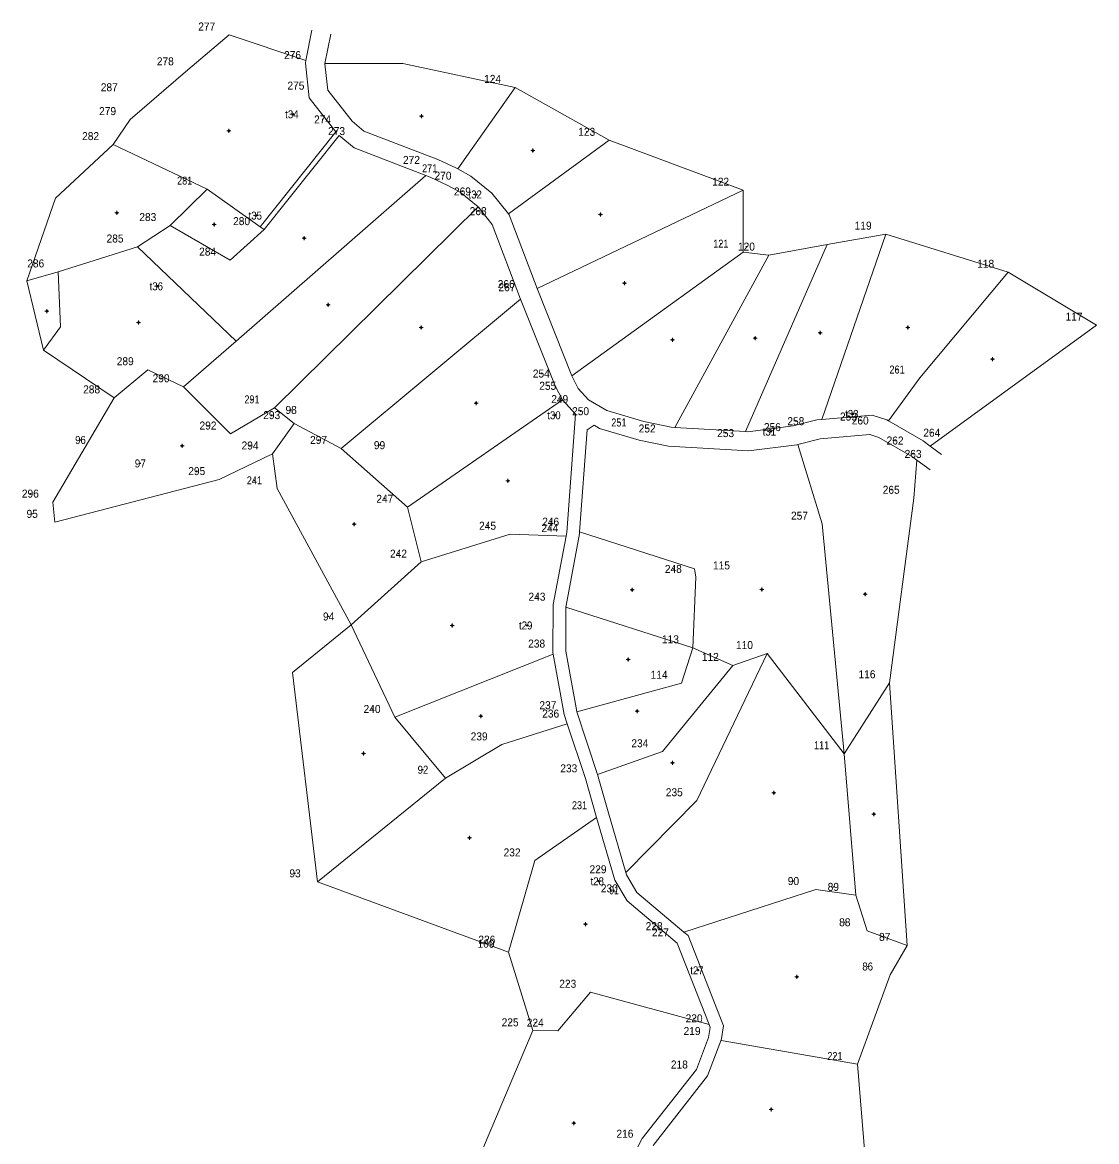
# Model space of a CAD drawing. Header units: metres. Extents: x 547711 to 551864, y 1821204 to 1823097.
# Drawn here: x 548265 to 548937, y 1822398 to 1823097 of the extents above; entities that cross this region are included whole.
import ezdxf
from ezdxf.enums import TextEntityAlignment as Align

# ---------------------------------------------------------------- set-up
doc = ezdxf.new("R2010")
doc.units = ezdxf.units.M
doc.header["$LTSCALE"] = 2
for name, color, linetype, lineweight in [('10', 7, 'Continuous', 13), ('11', 7, 'Continuous', 13), ('22', 7, 'Continuous', 13), ('51', 7, 'Continuous', 13)]:
    doc.layers.add(name, color=color, linetype=linetype, lineweight=lineweight)
doc.layers.add('12', color=7, linetype='Continuous')

msp = doc.modelspace()

# ---------------------------------------------------------------- hatches: boundary and pattern name
at = {"layer": '10'}
for points in [[(548434.517, 1823039.735, 1), (548434.517, 1823039.885, 1)], [(548549.046, 1822989.655, 1), (548549.046, 1822989.805, 1)], [(548411.644, 1822976.441, 1), (548411.644, 1822976.591, 1)], [(548349.808, 1822932.256, 1), (548349.808, 1822932.406, 1)], [(548598.266, 1822851.671, 1), (548598.266, 1822851.821, 1)], [(548784.409, 1822852.513, 1), (548784.409, 1822852.663, 1)], [(548732.88, 1822841.467, 1), (548732.88, 1822841.617, 1)], [(548580.624, 1822720.351, 1), (548580.624, 1822720.501, 1)], [(548625.353, 1822560.491, 1), (548625.353, 1822560.641, 1)], [(548687.631, 1822504.87, 1), (548687.631, 1822505.02, 1)]]:
    msp.add_hatch(color=256, dxfattribs=at).paths.add_polyline_path(points)
at = {"layer": '51'}
for points in [[(548514.791, 1823038.666, 1), (548514.491, 1823038.666, 1)], [(548394.421, 1823029.446, 1), (548394.121, 1823029.446, 1)], [(548584.371, 1823017.086, 1), (548584.071, 1823017.086, 1)], [(548324.491, 1822978.326, 1), (548324.191, 1822978.326, 1)], [(548385.271, 1822970.896, 1), (548384.971, 1822970.896, 1)], [(548626.711, 1822977.246, 1), (548626.411, 1822977.246, 1)], [(548441.531, 1822962.376, 1), (548441.231, 1822962.376, 1)], [(548641.701, 1822934.356, 1), (548641.401, 1822934.356, 1)], [(548280.761, 1822916.856, 1), (548280.461, 1822916.856, 1)], [(548456.531, 1822920.796, 1), (548456.231, 1822920.796, 1)], [(548337.921, 1822909.766, 1), (548337.621, 1822909.766, 1)], [(548514.631, 1822906.576, 1), (548514.331, 1822906.576, 1)], [(548763.961, 1822903.216, 1), (548763.661, 1822903.216, 1)], [(548818.621, 1822906.586, 1), (548818.321, 1822906.586, 1)], [(548671.591, 1822898.916, 1), (548671.291, 1822898.916, 1)], [(548723.251, 1822899.986, 1), (548722.951, 1822899.986, 1)], [(548871.661, 1822886.816, 1), (548871.361, 1822886.816, 1)], [(548549.081, 1822859.246, 1), (548548.781, 1822859.246, 1)], [(548365.211, 1822832.566, 1), (548364.911, 1822832.566, 1)], [(548568.871, 1822810.796, 1), (548568.571, 1822810.796, 1)], [(548472.651, 1822783.666, 1), (548472.351, 1822783.666, 1)], [(548646.481, 1822742.656, 1), (548646.181, 1822742.656, 1)], [(548727.551, 1822742.886, 1), (548727.251, 1822742.886, 1)], [(548791.951, 1822740.006, 1), (548791.651, 1822740.006, 1)], [(548534.051, 1822720.316, 1), (548533.751, 1822720.316, 1)], [(548643.981, 1822699.216, 1), (548643.681, 1822699.216, 1)], [(548551.991, 1822663.706, 1), (548551.691, 1822663.706, 1)], [(548649.681, 1822666.896, 1), (548649.381, 1822666.896, 1)], [(548478.591, 1822640.506, 1), (548478.291, 1822640.506, 1)], [(548671.671, 1822634.526, 1), (548671.371, 1822634.526, 1)], [(548735.071, 1822615.846, 1), (548734.771, 1822615.846, 1)], [(548797.411, 1822602.576, 1), (548797.111, 1822602.576, 1)], [(548544.761, 1822587.626, 1), (548544.461, 1822587.626, 1)], [(548617.371, 1822533.786, 1), (548617.071, 1822533.786, 1)], [(548749.351, 1822500.816, 1), (548749.051, 1822500.816, 1)], [(548733.411, 1822418.076, 1), (548733.111, 1822418.076, 1)], [(548610.051, 1822409.456, 1), (548609.751, 1822409.456, 1)]]:
    msp.add_hatch(color=256, dxfattribs=at).paths.add_polyline_path(points)

# ---------------------------------------------------------------- linework, layer by layer
at = {"layer": '10'}
for p, q in [((548434.2, 1823039.81), (548433.89, 1823039.81)), ((548434.52, 1823040.12), (548434.52, 1823040.43)), ((548434.52, 1823039.18), (548434.52, 1823039.5)), ((548435.14, 1823039.81), (548434.83, 1823039.81)), ((548548.73, 1822989.73), (548548.42, 1822989.73)), ((548549.05, 1822990.04), (548549.05, 1822990.35)), ((548549.05, 1822989.1), (548549.05, 1822989.42)), ((548549.67, 1822989.73), (548549.36, 1822989.73)), ((548411.33, 1822976.52), (548411.02, 1822976.52)), ((548411.64, 1822976.83), (548411.64, 1822977.14)), ((548411.64, 1822975.89), (548411.64, 1822976.2)), ((548412.27, 1822976.52), (548411.96, 1822976.52)), ((548349.5, 1822932.33), (548349.18, 1822932.33)), ((548349.81, 1822932.64), (548349.81, 1822932.96)), ((548349.81, 1822931.71), (548349.81, 1822932.02)), ((548350.43, 1822932.33), (548350.12, 1822932.33)), ((548597.95, 1822851.75), (548597.64, 1822851.75)), ((548598.27, 1822852.06), (548598.27, 1822852.37)), ((548598.89, 1822851.75), (548598.58, 1822851.75)), ((548784.1, 1822852.59), (548783.78, 1822852.59)), ((548784.41, 1822852.9), (548784.41, 1822853.21)), ((548784.41, 1822851.96), (548784.41, 1822852.28)), ((548785.03, 1822852.59), (548784.72, 1822852.59)), ((548598.27, 1822851.12), (548598.27, 1822851.43)), ((548732.57, 1822841.54), (548732.26, 1822841.54)), ((548732.88, 1822841.85), (548732.88, 1822842.17)), ((548732.88, 1822840.92), (548732.88, 1822841.23)), ((548733.5, 1822841.54), (548733.19, 1822841.54)), ((548580.31, 1822720.43), (548580, 1822720.43)), ((548580.62, 1822720.74), (548580.62, 1822721.05)), ((548580.62, 1822719.8), (548580.62, 1822720.11)), ((548581.25, 1822720.43), (548580.94, 1822720.43)), ((548625.04, 1822560.57), (548624.73, 1822560.57)), ((548625.35, 1822560.88), (548625.35, 1822561.19)), ((548625.35, 1822559.94), (548625.35, 1822560.25)), ((548625.98, 1822560.57), (548625.67, 1822560.57)), ((548687.32, 1822504.94), (548687.01, 1822504.94)), ((548687.63, 1822505.26), (548687.63, 1822505.57)), ((548687.63, 1822504.32), (548687.63, 1822504.63)), ((548688.26, 1822504.94), (548687.94, 1822504.94))]:
    msp.add_line(p, q, dxfattribs=at)
for centre, radius in [((548434.517, 1823039.81), 0.312), ((548434.517, 1823039.81), 0.075), ((548549.046, 1822989.73), 0.312), ((548549.046, 1822989.73), 0.075), ((548411.644, 1822976.516), 0.312), ((548411.644, 1822976.516), 0.075), ((548349.808, 1822932.331), 0.312), ((548349.808, 1822932.331), 0.075), ((548598.266, 1822851.746), 0.312), ((548598.266, 1822851.746), 0.075), ((548784.409, 1822852.588), 0.312), ((548784.409, 1822852.588), 0.075), ((548732.88, 1822841.542), 0.312), ((548732.88, 1822841.542), 0.075), ((548580.624, 1822720.426), 0.312), ((548580.624, 1822720.426), 0.075), ((548625.353, 1822560.566), 0.312), ((548625.353, 1822560.566), 0.075), ((548687.631, 1822504.945), 0.312), ((548687.631, 1822504.945), 0.075)]:
    msp.add_circle(centre, radius, dxfattribs=at)
at = {"layer": '11'}
for p, q in [((548380.8, 1823094.67), (548380.17, 1823094.67)), ((548380.48, 1823094.36), (548380.48, 1823094.98)), ((548434.41, 1823076.81), (548433.79, 1823076.81)), ((548434.1, 1823076.5), (548434.1, 1823077.12)), ((548354.91, 1823072.91), (548354.29, 1823072.91)), ((548354.6, 1823072.6), (548354.6, 1823073.23)), ((548559.41, 1823061.93), (548558.79, 1823061.93)), ((548559.41, 1823061.93), (548558.79, 1823061.93)), ((548559.41, 1823061.93), (548558.79, 1823061.93)), ((548559.1, 1823061.61), (548559.1, 1823062.24)), ((548559.1, 1823061.61), (548559.1, 1823062.24)), ((548559.1, 1823061.61), (548559.1, 1823062.24)), ((548319.88, 1823056.71), (548319.26, 1823056.71)), ((548319.57, 1823056.4), (548319.57, 1823057.02)), ((548436.51, 1823057.73), (548435.88, 1823057.73)), ((548436.2, 1823057.42), (548436.2, 1823058.04)), ((548318.85, 1823041.8), (548318.22, 1823041.8)), ((548318.53, 1823041.49), (548318.53, 1823042.12)), ((548453.16, 1823036.58), (548452.54, 1823036.58)), ((548452.85, 1823036.27), (548452.85, 1823036.89)), ((548461.91, 1823029.34), (548461.29, 1823029.34)), ((548461.6, 1823029.03), (548461.6, 1823029.65)), ((548618.21, 1823028.86), (548617.58, 1823028.86)), ((548618.21, 1823028.86), (548617.58, 1823028.86)), ((548618.21, 1823028.86), (548617.58, 1823028.86)), ((548617.9, 1823028.55), (548617.9, 1823029.17)), ((548617.9, 1823028.55), (548617.9, 1823029.17)), ((548617.9, 1823028.55), (548617.9, 1823029.17)), ((548308.23, 1823026.18), (548307.61, 1823026.18)), ((548307.92, 1823025.87), (548307.92, 1823026.49)), ((548508.72, 1823011.29), (548508.1, 1823011.29)), ((548508.41, 1823010.98), (548508.41, 1823011.6)), ((548520.1, 1823006.05), (548519.48, 1823006.05)), ((548519.79, 1823005.74), (548519.79, 1823006.36)), ((548366.68, 1822998.07), (548366.68, 1822998.7)), ((548528.43, 1823001.47), (548527.8, 1823001.47)), ((548528.11, 1823001.16), (548528.11, 1823001.78)), ((548366.99, 1822998.38), (548366.37, 1822998.38)), ((548540.56, 1822991.62), (548539.93, 1822991.62)), ((548540.25, 1822991.3), (548540.25, 1822991.93)), ((548701.91, 1822997.7), (548701.29, 1822997.7)), ((548701.91, 1822997.7), (548701.29, 1822997.7)), ((548701.91, 1822997.7), (548701.29, 1822997.7)), ((548701.6, 1822997.39), (548701.6, 1822998.01)), ((548701.6, 1822997.39), (548701.6, 1822998.01)), ((548701.6, 1822997.39), (548701.6, 1822998.01)), ((548550.38, 1822979.28), (548549.76, 1822979.28)), ((548550.07, 1822978.97), (548550.07, 1822979.59)), ((548343.96, 1822975.61), (548343.34, 1822975.61)), ((548343.65, 1822975.3), (548343.65, 1822975.92)), ((548402.57, 1822973.06), (548401.95, 1822973.06)), ((548402.26, 1822972.74), (548402.26, 1822973.37)), ((548790.63, 1822969.93), (548790.63, 1822970.55)), ((548790.63, 1822969.93), (548790.63, 1822970.55)), ((548790.63, 1822969.93), (548790.63, 1822970.55)), ((548790.95, 1822970.24), (548790.32, 1822970.24)), ((548790.95, 1822970.24), (548790.32, 1822970.24)), ((548790.95, 1822970.24), (548790.32, 1822970.24)), ((548323.51, 1822962.2), (548322.89, 1822962.2)), ((548323.2, 1822961.89), (548323.2, 1822962.51)), ((548702, 1822958.97), (548701.38, 1822958.97)), ((548702, 1822958.97), (548701.38, 1822958.97)), ((548702, 1822958.97), (548701.38, 1822958.97)), ((548701.69, 1822958.66), (548701.69, 1822959.28)), ((548701.69, 1822958.66), (548701.69, 1822959.28)), ((548701.69, 1822958.66), (548701.69, 1822959.28)), ((548718.02, 1822957.16), (548717.39, 1822957.16)), ((548718.02, 1822957.16), (548717.39, 1822957.16)), ((548718.02, 1822957.16), (548717.39, 1822957.16)), ((548717.71, 1822956.85), (548717.71, 1822957.47)), ((548717.71, 1822956.85), (548717.71, 1822957.47)), ((548717.71, 1822956.85), (548717.71, 1822957.47)), ((548381.34, 1822953.99), (548380.72, 1822953.99)), ((548381.03, 1822953.68), (548381.03, 1822954.3)), ((548273.95, 1822946.63), (548273.33, 1822946.63)), ((548273.64, 1822946.32), (548273.64, 1822946.95)), ((548867.52, 1822946.44), (548866.89, 1822946.44)), ((548867.52, 1822946.44), (548866.89, 1822946.44)), ((548867.52, 1822946.44), (548866.89, 1822946.44)), ((548867.2, 1822946.12), (548867.2, 1822946.75)), ((548867.2, 1822946.12), (548867.2, 1822946.75)), ((548867.2, 1822946.12), (548867.2, 1822946.75)), ((548567.91, 1822933.72), (548567.29, 1822933.72)), ((548567.6, 1822933.41), (548567.6, 1822934.04)), ((548568.38, 1822931.77), (548567.75, 1822931.77)), ((548568.06, 1822931.46), (548568.06, 1822932.08)), ((548922.76, 1822913.36), (548922.13, 1822913.36)), ((548922.76, 1822913.36), (548922.13, 1822913.36)), ((548922.76, 1822913.36), (548922.13, 1822913.36)), ((548922.44, 1822913.05), (548922.44, 1822913.68)), ((548922.44, 1822913.05), (548922.44, 1822913.68)), ((548922.44, 1822913.05), (548922.44, 1822913.68)), ((548329.85, 1822885.53), (548329.23, 1822885.53)), ((548329.54, 1822885.22), (548329.54, 1822885.84)), ((548812.13, 1822880.33), (548811.51, 1822880.33)), ((548811.82, 1822880.02), (548811.82, 1822880.64)), ((548352.27, 1822874.87), (548351.65, 1822874.87)), ((548351.96, 1822874.56), (548351.96, 1822875.18)), ((548589.85, 1822877.83), (548589.23, 1822877.83)), ((548589.54, 1822877.51), (548589.54, 1822878.14)), ((548308.86, 1822867.91), (548308.24, 1822867.91)), ((548308.55, 1822867.6), (548308.55, 1822868.22)), ((548593.86, 1822870.15), (548593.23, 1822870.15)), ((548593.55, 1822869.84), (548593.55, 1822870.46)), ((548409.05, 1822861.68), (548408.42, 1822861.68)), ((548408.74, 1822861.37), (548408.74, 1822861.99)), ((548601.36, 1822861.87), (548600.74, 1822861.87)), ((548601.05, 1822861.56), (548601.05, 1822862.18)), ((548421.4, 1822851.86), (548420.77, 1822851.86)), ((548421.08, 1822851.54), (548421.08, 1822852.17)), ((548433.54, 1822855.08), (548432.91, 1822855.08)), ((548433.54, 1822855.08), (548432.91, 1822855.08)), ((548433.54, 1822855.08), (548432.91, 1822855.08)), ((548433.23, 1822854.77), (548433.23, 1822855.4)), ((548433.23, 1822854.77), (548433.23, 1822855.4)), ((548433.23, 1822854.77), (548433.23, 1822855.4)), ((548614.37, 1822854.31), (548613.75, 1822854.31)), ((548614.06, 1822854), (548614.06, 1822854.62)), ((548381.58, 1822845.34), (548380.95, 1822845.34)), ((548381.26, 1822845.03), (548381.26, 1822845.66)), ((548638.32, 1822847.25), (548637.7, 1822847.25)), ((548638.01, 1822846.94), (548638.01, 1822847.56)), ((548733.91, 1822844.05), (548733.91, 1822844.67)), ((548748.89, 1822848.06), (548748.27, 1822848.06)), ((548748.58, 1822847.75), (548748.58, 1822848.37)), ((548781.79, 1822850.97), (548781.16, 1822850.97)), ((548781.47, 1822850.66), (548781.47, 1822851.28)), ((548789.11, 1822848.5), (548788.49, 1822848.5)), ((548788.8, 1822848.19), (548788.8, 1822848.81)), ((548655.99, 1822843.49), (548655.36, 1822843.49)), ((548655.68, 1822843.18), (548655.68, 1822843.8)), ((548705, 1822840.62), (548704.37, 1822840.62)), ((548704.69, 1822840.31), (548704.69, 1822840.93)), ((548734.22, 1822844.36), (548733.6, 1822844.36)), ((548833.84, 1822840.87), (548833.22, 1822840.87)), ((548833.53, 1822840.56), (548833.53, 1822841.18)), ((548301.9, 1822836.34), (548301.28, 1822836.34)), ((548301.9, 1822836.34), (548301.28, 1822836.34)), ((548301.9, 1822836.34), (548301.28, 1822836.34)), ((548301.59, 1822836.03), (548301.59, 1822836.66)), ((548301.59, 1822836.03), (548301.59, 1822836.66)), ((548301.59, 1822836.03), (548301.59, 1822836.66)), ((548407.85, 1822832.87), (548407.22, 1822832.87)), ((548407.54, 1822832.56), (548407.54, 1822833.18)), ((548450.66, 1822836.35), (548450.04, 1822836.35)), ((548450.35, 1822836.04), (548450.35, 1822836.66)), ((548488.75, 1822833.08), (548488.13, 1822833.08)), ((548488.75, 1822833.08), (548488.13, 1822833.08)), ((548488.75, 1822833.08), (548488.13, 1822833.08)), ((548488.44, 1822832.77), (548488.44, 1822833.39)), ((548488.44, 1822832.77), (548488.44, 1822833.39)), ((548488.44, 1822832.77), (548488.44, 1822833.39)), ((548810.9, 1822835.98), (548810.28, 1822835.98)), ((548810.59, 1822835.67), (548810.59, 1822836.3)), ((548822.16, 1822827.62), (548821.53, 1822827.62)), ((548821.85, 1822827.31), (548821.85, 1822827.93)), ((548339.3, 1822821.67), (548338.68, 1822821.67)), ((548339.3, 1822821.67), (548338.68, 1822821.67)), ((548339.3, 1822821.67), (548338.68, 1822821.67)), ((548338.99, 1822821.36), (548338.99, 1822821.99)), ((548338.99, 1822821.36), (548338.99, 1822821.99)), ((548338.99, 1822821.36), (548338.99, 1822821.99)), ((548374.55, 1822816.89), (548373.92, 1822816.89)), ((548374.24, 1822816.58), (548374.24, 1822817.2)), ((548410.56, 1822811.09), (548409.93, 1822811.09)), ((548410.24, 1822810.78), (548410.24, 1822811.4)), ((548270.58, 1822802.8), (548269.96, 1822802.8)), ((548270.27, 1822802.49), (548270.27, 1822803.11)), ((548808.48, 1822805.21), (548807.86, 1822805.21)), ((548808.17, 1822804.9), (548808.17, 1822805.52)), ((548492.07, 1822799.57), (548491.44, 1822799.57)), ((548491.75, 1822799.25), (548491.75, 1822799.88)), ((548271.75, 1822790.17), (548271.13, 1822790.17)), ((548271.75, 1822790.17), (548271.13, 1822790.17)), ((548271.75, 1822790.17), (548271.13, 1822790.17)), ((548271.44, 1822789.86), (548271.44, 1822790.48)), ((548271.44, 1822789.86), (548271.44, 1822790.48)), ((548271.44, 1822789.86), (548271.44, 1822790.48)), ((548751.18, 1822789.04), (548750.56, 1822789.04)), ((548750.87, 1822788.73), (548750.87, 1822789.35)), ((548556.27, 1822782.72), (548555.65, 1822782.72)), ((548555.96, 1822782.41), (548555.96, 1822783.03)), ((548595.71, 1822785.26), (548595.08, 1822785.26)), ((548595.4, 1822784.95), (548595.4, 1822785.58)), ((548595.19, 1822781.28), (548594.57, 1822781.28)), ((548594.88, 1822780.97), (548594.88, 1822781.59)), ((548500.6, 1822765.26), (548499.98, 1822765.26)), ((548500.29, 1822764.95), (548500.29, 1822765.58)), ((548672.36, 1822755.73), (548671.73, 1822755.73)), ((548672.04, 1822755.42), (548672.04, 1822756.04)), ((548702.46, 1822757.94), (548701.83, 1822757.94)), ((548702.46, 1822757.94), (548701.83, 1822757.94)), ((548702.46, 1822757.94), (548701.83, 1822757.94)), ((548702.14, 1822757.63), (548702.14, 1822758.26)), ((548702.14, 1822757.63), (548702.14, 1822758.26)), ((548702.14, 1822757.63), (548702.14, 1822758.26)), ((548587.13, 1822738.39), (548586.5, 1822738.39)), ((548586.82, 1822738.08), (548586.82, 1822738.7)), ((548456.96, 1822726.04), (548456.34, 1822726.04)), ((548456.96, 1822726.04), (548456.34, 1822726.04)), ((548456.96, 1822726.04), (548456.34, 1822726.04)), ((548456.65, 1822725.73), (548456.65, 1822726.35)), ((548456.65, 1822725.73), (548456.65, 1822726.35)), ((548456.65, 1822725.73), (548456.65, 1822726.35)), ((548670.22, 1822711.45), (548670.22, 1822712.08)), ((548670.22, 1822711.45), (548670.22, 1822712.08)), ((548670.22, 1822711.45), (548670.22, 1822712.08)), ((548586.93, 1822709.1), (548586.31, 1822709.1)), ((548586.62, 1822708.79), (548586.62, 1822709.41)), ((548670.53, 1822711.77), (548669.91, 1822711.77)), ((548670.53, 1822711.77), (548669.91, 1822711.77)), ((548670.53, 1822711.77), (548669.91, 1822711.77)), ((548716.8, 1822708.18), (548716.18, 1822708.18)), ((548716.8, 1822708.18), (548716.18, 1822708.18)), ((548716.8, 1822708.18), (548716.18, 1822708.18)), ((548716.49, 1822707.87), (548716.49, 1822708.5)), ((548716.49, 1822707.87), (548716.49, 1822708.5)), ((548716.49, 1822707.87), (548716.49, 1822708.5)), ((548695.47, 1822700.76), (548694.84, 1822700.76)), ((548695.47, 1822700.76), (548694.84, 1822700.76)), ((548695.47, 1822700.76), (548694.84, 1822700.76)), ((548695.16, 1822700.44), (548695.16, 1822701.07)), ((548695.16, 1822700.44), (548695.16, 1822701.07)), ((548695.16, 1822700.44), (548695.16, 1822701.07)), ((548663.46, 1822689.62), (548662.84, 1822689.62)), ((548663.46, 1822689.62), (548662.84, 1822689.62)), ((548663.46, 1822689.62), (548662.84, 1822689.62)), ((548663.15, 1822689.31), (548663.15, 1822689.93)), ((548663.15, 1822689.31), (548663.15, 1822689.93)), ((548663.15, 1822689.31), (548663.15, 1822689.93)), ((548793.36, 1822689.92), (548792.74, 1822689.92)), ((548793.36, 1822689.92), (548792.74, 1822689.92)), ((548793.36, 1822689.92), (548792.74, 1822689.92)), ((548793.05, 1822689.6), (548793.05, 1822690.23)), ((548793.05, 1822689.6), (548793.05, 1822690.23)), ((548793.05, 1822689.6), (548793.05, 1822690.23)), ((548593.95, 1822670.59), (548593.32, 1822670.59)), ((548593.64, 1822670.27), (548593.64, 1822670.9)), ((548484.1, 1822668.25), (548483.47, 1822668.25)), ((548483.79, 1822667.94), (548483.79, 1822668.56)), ((548595.71, 1822665.37), (548595.09, 1822665.37)), ((548595.4, 1822665.06), (548595.4, 1822665.68)), ((548551.01, 1822651.11), (548550.39, 1822651.11)), ((548550.7, 1822650.8), (548550.7, 1822651.42)), ((548651.4, 1822646.81), (548650.78, 1822646.81)), ((548651.09, 1822646.49), (548651.09, 1822647.12)), ((548764.99, 1822645.59), (548764.37, 1822645.59)), ((548764.99, 1822645.59), (548764.37, 1822645.59)), ((548764.99, 1822645.59), (548764.37, 1822645.59)), ((548764.68, 1822645.28), (548764.68, 1822645.9)), ((548764.68, 1822645.28), (548764.68, 1822645.9)), ((548764.68, 1822645.28), (548764.68, 1822645.9)), ((548515.9, 1822630.27), (548515.28, 1822630.27)), ((548515.9, 1822630.27), (548515.28, 1822630.27)), ((548515.9, 1822630.27), (548515.28, 1822630.27)), ((548515.59, 1822629.96), (548515.59, 1822630.58)), ((548515.59, 1822629.96), (548515.59, 1822630.58)), ((548515.59, 1822629.96), (548515.59, 1822630.58)), ((548607.02, 1822631.14), (548606.4, 1822631.14)), ((548606.71, 1822630.83), (548606.71, 1822631.46)), ((548672.93, 1822616.2), (548672.31, 1822616.2)), ((548672.62, 1822615.89), (548672.62, 1822616.51)), ((548613.72, 1822608.09), (548613.09, 1822608.09)), ((548613.4, 1822607.77), (548613.4, 1822608.4)), ((548571.29, 1822578.31), (548571.29, 1822578.93)), ((548571.6, 1822578.62), (548570.98, 1822578.62)), ((548435.97, 1822565.54), (548435.35, 1822565.54)), ((548435.97, 1822565.54), (548435.35, 1822565.54)), ((548435.97, 1822565.54), (548435.35, 1822565.54)), ((548435.66, 1822565.23), (548435.66, 1822565.85)), ((548435.66, 1822565.23), (548435.66, 1822565.85)), ((548435.66, 1822565.23), (548435.66, 1822565.85)), ((548625.29, 1822568.06), (548624.66, 1822568.06)), ((548624.97, 1822567.74), (548624.97, 1822568.37)), ((548747.39, 1822560.71), (548746.76, 1822560.71)), ((548747.39, 1822560.71), (548746.76, 1822560.71)), ((548747.39, 1822560.71), (548746.76, 1822560.71)), ((548747.08, 1822560.4), (548747.08, 1822561.02)), ((548747.08, 1822560.4), (548747.08, 1822561.02)), ((548747.08, 1822560.4), (548747.08, 1822561.02)), ((548632.35, 1822556.17), (548631.72, 1822556.17)), ((548632.03, 1822555.85), (548632.03, 1822556.48)), ((548635.3, 1822554.93), (548634.67, 1822554.93)), ((548635.3, 1822554.93), (548634.67, 1822554.93)), ((548635.3, 1822554.93), (548634.67, 1822554.93)), ((548634.98, 1822554.61), (548634.98, 1822555.24)), ((548634.98, 1822554.61), (548634.98, 1822555.24)), ((548634.98, 1822554.61), (548634.98, 1822555.24)), ((548772.31, 1822557.08), (548771.68, 1822557.08)), ((548772.31, 1822557.08), (548771.68, 1822557.08)), ((548772.31, 1822557.08), (548771.68, 1822557.08)), ((548772, 1822556.77), (548772, 1822557.39)), ((548772, 1822556.77), (548772, 1822557.39)), ((548772, 1822556.77), (548772, 1822557.39)), ((548660.37, 1822532.52), (548659.74, 1822532.52)), ((548660.05, 1822532.21), (548660.05, 1822532.83)), ((548779.48, 1822534.96), (548778.86, 1822534.96)), ((548779.48, 1822534.96), (548778.86, 1822534.96)), ((548779.48, 1822534.96), (548778.86, 1822534.96)), ((548779.17, 1822534.65), (548779.17, 1822535.28)), ((548779.17, 1822534.65), (548779.17, 1822535.28)), ((548779.17, 1822534.65), (548779.17, 1822535.28)), ((548555.82, 1822524.1), (548555.2, 1822524.1)), ((548555.51, 1822523.79), (548555.51, 1822524.42)), ((548664.3, 1822528.68), (548663.68, 1822528.68)), ((548663.99, 1822528.37), (548663.99, 1822528.99)), ((548804.41, 1822525.8), (548803.79, 1822525.8)), ((548804.41, 1822525.8), (548803.79, 1822525.8)), ((548804.41, 1822525.8), (548803.79, 1822525.8)), ((548804.1, 1822525.49), (548804.1, 1822526.11)), ((548804.1, 1822525.49), (548804.1, 1822526.11)), ((548804.1, 1822525.49), (548804.1, 1822526.11)), ((548555.29, 1822521.55), (548554.67, 1822521.55)), ((548555.29, 1822521.55), (548554.67, 1822521.55)), ((548555.29, 1822521.55), (548554.67, 1822521.55)), ((548554.98, 1822521.23), (548554.98, 1822521.86)), ((548554.98, 1822521.23), (548554.98, 1822521.86)), ((548554.98, 1822521.23), (548554.98, 1822521.86)), ((548793.78, 1822507.33), (548793.15, 1822507.33)), ((548793.78, 1822507.33), (548793.15, 1822507.33)), ((548793.78, 1822507.33), (548793.15, 1822507.33)), ((548793.47, 1822507.02), (548793.47, 1822507.64)), ((548793.47, 1822507.02), (548793.47, 1822507.64)), ((548793.47, 1822507.02), (548793.47, 1822507.64)), ((548606.37, 1822496.54), (548605.75, 1822496.54)), ((548606.06, 1822496.23), (548606.06, 1822496.85)), ((548685.32, 1822474.92), (548684.7, 1822474.92)), ((548685.01, 1822474.61), (548685.01, 1822475.23)), ((548570.35, 1822472.45), (548569.73, 1822472.45)), ((548570.04, 1822472.14), (548570.04, 1822472.76)), ((548586.06, 1822472.24), (548585.44, 1822472.24)), ((548585.75, 1822471.93), (548585.75, 1822472.55)), ((548683.74, 1822466.7), (548683.74, 1822467.33)), ((548684.05, 1822467.01), (548683.43, 1822467.01)), ((548676.11, 1822446.09), (548675.49, 1822446.09)), ((548675.8, 1822445.78), (548675.8, 1822446.4)), ((548773.32, 1822451.38), (548772.69, 1822451.38)), ((548773, 1822451.07), (548773, 1822451.69)), ((548642.1, 1822402.85), (548641.48, 1822402.85)), ((548641.79, 1822402.54), (548641.79, 1822403.16))]:
    msp.add_line(p, q, dxfattribs=at)
at = {"layer": '22'}
for p, q in [((548442.45, 1823073.44), (548446.21, 1823092.32)), ((548454.29, 1823071.54), (548457.97, 1823089.98)), ((548537.34, 1823005.71), (548573.18, 1823056.65)), ((548573.18, 1823056.65), (548631.98, 1823023.58)), ((548413.89, 1822969.52), (548461.18, 1823028.9)), ((548416.34, 1822967.78), (548463.19, 1823026.61)), ((548569, 1822977.54), (548631.98, 1823023.58)), ((548586.88, 1822930.92), (548715.68, 1822992.42)), ((548764.87, 1822849.12), (548804.71, 1822964.96)), ((548804.71, 1822964.96), (548881.28, 1822941.16)), ((548337.28, 1822956.92), (548398.79, 1822898.15)), ((548768.25, 1822958.42), (548717.22, 1822841.56)), ((548608.7, 1822876.3), (548715.77, 1822953.69)), ((548715.77, 1822953.69), (548731.79, 1822951.88)), ((548278.51, 1822892.37), (548268, 1822935.77)), ((548576.59, 1822924.21), (548464.43, 1822831.07)), ((548576.59, 1822924.21), (548598.24, 1822870.13)), ((548278.51, 1822892.37), (548322.63, 1822862.63)), ((548609.14, 1822875.21), (548608.7, 1822876.3)), ((548602.76, 1822861.5), (548598.24, 1822870.13)), ((548505.83, 1822794.29), (548602.76, 1822861.5)), ((548435.16, 1822846.58), (548464.43, 1822831.07)), ((548618.17, 1822842.65), (548622.6, 1822845.47)), ((548613.47, 1822778.84), (548618.17, 1822842.65)), ((548673.01, 1822844.15), (548717.22, 1822841.56)), ((548464.43, 1822831.07), (548505.83, 1822794.29)), ((548832.57, 1822832.49), (548839.58, 1822827.28)), ((548824.17, 1822823.76), (548832.42, 1822817.64)), ((548505.83, 1822794.29), (548514.44, 1822760.1)), ((548470.73, 1822720.76), (548514.44, 1822760.1)), ((548604.96, 1822731.95), (548684.3, 1822706.49)), ((548684.3, 1822706.49), (548709.24, 1822695.48)), ((548497.94, 1822663.09), (548596.98, 1822702.43)), ((548709.24, 1822695.48), (548730.57, 1822702.9)), ((548807.13, 1822684.64), (548818.18, 1822520.52)), ((548624.63, 1822627.31), (548611.68, 1822666.49)), ((548778.76, 1822640.31), (548786.08, 1822551.8)), ((548449.74, 1822560.26), (548569.06, 1822516.27)), ((548569.06, 1822516.27), (548584.19, 1822467.29)), ((548584.19, 1822467.29), (548525.02, 1822327.55))]:
    msp.add_line(p, q, dxfattribs=at)
for points in [[(548442.45, 1823073.44), (548394.56, 1823089.39), (548368.68, 1823067.63), (548332.61, 1823036.52), (548322, 1823020.9)], [(548461.18, 1823028.9), (548444.51, 1823050.09), (548442.12, 1823071.79), (548442.45, 1823073.44)], [(548537.34, 1823005.71), (548536.59, 1823006.12), (548524.8, 1823011.55), (548478.73, 1823029.32), (548471.25, 1823035.51), (548456.05, 1823054.81), (548454.24, 1823071.27), (548454.29, 1823071.54)], [(548454.29, 1823071.54), (548503.08, 1823071.64), (548573.18, 1823056.65)], [(548517.37, 1823001.55), (548472.63, 1823018.8), (548463.19, 1823026.61)], [(548322, 1823020.9), (548380.76, 1822993.1), (548357.73, 1822970.33), (548337.28, 1822956.92), (548287.72, 1822941.35), (548268, 1822935.77)], [(548268, 1822935.77), (548286.07, 1822987.5), (548322, 1823020.9)], [(548715.77, 1822953.69), (548715.68, 1822992.42), (548631.98, 1823023.58)], [(548569, 1822977.54), (548558.61, 1822990.59), (548545.55, 1823001.19), (548537.34, 1823005.71)], [(548517.37, 1823001.55), (548398.79, 1822898.15), (548366.04, 1822869.59)], [(548550.04, 1822982.09), (548538.83, 1822991.19), (548531.15, 1822995.42), (548520.18, 1823000.47), (548517.37, 1823001.55)], [(548380.76, 1822993.1), (548413.89, 1822969.52), (548416.34, 1822967.78)], [(548421.62, 1822827.59), (548435.16, 1822846.58), (548422.82, 1822856.4), (548550.04, 1822982.09)], [(548576.59, 1822924.21), (548558.88, 1822970.99), (548550.04, 1822982.09)], [(548586.88, 1822930.92), (548569.42, 1822977.01), (548569, 1822977.54)], [(548416.34, 1822967.78), (548395.11, 1822948.71), (548357.73, 1822970.33)], [(548673.01, 1822844.15), (548731.79, 1822951.88), (548768.25, 1822958.42), (548804.71, 1822964.96)], [(548287.72, 1822941.35), (548289.02, 1822907.09), (548278.51, 1822892.37)], [(548806.48, 1822848.22), (548825.97, 1822875.17), (548881.28, 1822941.16)], [(548881.28, 1822941.16), (548936.52, 1822908.08), (548832.57, 1822832.49)], [(548608.7, 1822876.3), (548587.68, 1822928.8), (548586.88, 1822930.92)], [(548322.63, 1822862.63), (548343.62, 1822880.25), (548366.04, 1822869.59)], [(548673.01, 1822844.15), (548670.64, 1822844.29), (548653.69, 1822847.9), (548630.58, 1822854.71), (548619.03, 1822861.42), (548612.66, 1822868.45), (548609.14, 1822875.21)], [(548366.04, 1822869.59), (548395.34, 1822840.06), (548422.82, 1822856.4)], [(548322.63, 1822862.63), (548284.35, 1822797.52), (548285.52, 1822784.89), (548388.32, 1822811.61), (548421.62, 1822827.59)], [(548604.99, 1822776.27), (548605.43, 1822778.61), (548610.88, 1822852.54), (548602.76, 1822861.5)], [(548764.87, 1822849.12), (548796.35, 1822851.9), (548805.39, 1822848.85), (548806.48, 1822848.22)], [(548749.82, 1822833.45), (548749.21, 1822833.3), (548719.04, 1822829.44), (548669.02, 1822832.37), (548650.63, 1822836.28), (548625.84, 1822843.59), (548622.6, 1822845.47)], [(548717.22, 1822841.56), (548718.64, 1822841.48), (548746.9, 1822845.1), (548761.73, 1822848.84), (548764.87, 1822849.12)], [(548806.48, 1822848.22), (548828.08, 1822835.82), (548832.57, 1822832.49)], [(548749.82, 1822833.45), (548763.73, 1822836.96), (548794.89, 1822839.72), (548800.5, 1822837.83), (548821.4, 1822825.82), (548824.17, 1822823.76)], [(548749.82, 1822833.45), (548765.02, 1822783.88), (548778.76, 1822640.31)], [(548470.73, 1822720.76), (548424.39, 1822805.93), (548421.62, 1822827.59)], [(548824.17, 1822823.76), (548822.25, 1822799.93), (548807.13, 1822684.64)], [(548604.99, 1822776.27), (548570.11, 1822777.56), (548514.44, 1822760.1)], [(548596.98, 1822702.43), (548596.77, 1822703.56), (548596.97, 1822733.61), (548604.99, 1822776.27)], [(548604.96, 1822731.95), (548604.97, 1822732.85), (548613.38, 1822777.6), (548613.47, 1822778.84)], [(548684.3, 1822706.49), (548686.19, 1822750.57), (548685.17, 1822755.87), (548613.47, 1822778.84)], [(548611.68, 1822666.49), (548611.64, 1822666.63), (548604.77, 1822704.32), (548604.96, 1822731.95)], [(548449.74, 1822560.26), (548434.1, 1822690.97), (548470.73, 1822720.76)], [(548470.73, 1822720.76), (548497.94, 1822663.09), (548529.67, 1822624.99), (548449.74, 1822560.26)], [(548611.68, 1822666.49), (548677.23, 1822684.34), (548684.3, 1822706.49)], [(548605.74, 1822658.99), (548603.85, 1822664.71), (548596.98, 1822702.43)], [(548642.34, 1822566.16), (548686.77, 1822611.04), (548730.57, 1822702.9)], [(548730.57, 1822702.9), (548778.76, 1822640.31), (548807.13, 1822684.64)], [(548624.63, 1822627.31), (548665.24, 1822641.65), (548709.24, 1822695.48)], [(548605.74, 1822658.99), (548564.85, 1822645.95), (548529.67, 1822624.99)], [(548624.09, 1822600.51), (548617.07, 1822624.71), (548605.74, 1822658.99)], [(548642.34, 1822566.16), (548631.39, 1822604.04), (548624.63, 1822627.31)], [(548569.06, 1822516.27), (548585.44, 1822573.46), (548624.09, 1822600.51)], [(548694.35, 1822471.08), (548674.48, 1822521.89), (548643.09, 1822548.38), (548635.42, 1822561.29), (548624.09, 1822600.51)], [(548678.69, 1822528.81), (548649.27, 1822553.64), (548642.82, 1822564.51), (548642.34, 1822566.16)], [(548786.08, 1822551.8), (548761.16, 1822555.43), (548678.69, 1822528.81)], [(548818.18, 1822520.52), (548793.25, 1822529.68), (548786.08, 1822551.8)], [(548701.83, 1822461.16), (548703.28, 1822470.21), (548681.2, 1822526.69), (548678.69, 1822528.81)], [(548787.15, 1822446.22), (548807.55, 1822502.05), (548818.18, 1822520.52)], [(548694.35, 1822471.08), (548620.21, 1822491.38), (548599.9, 1822467.08), (548584.19, 1822467.29)], [(548643.92, 1822381.53), (548644.98, 1822385.19), (548652.55, 1822399.85), (548686.42, 1822442.91), (548694.01, 1822462.89), (548695.04, 1822469.31), (548694.35, 1822471.08)], [(548659.34, 1822395.54), (548693.48, 1822438.96), (548701.77, 1822460.81), (548701.83, 1822461.16)], [(548701.83, 1822461.16), (548787.15, 1822446.22), (548793.03, 1822375.01)]]:
    msp.add_lwpolyline(points, dxfattribs=at)
at = {"layer": '51'}
for p, q in [((548514.02, 1823038.67), (548513.39, 1823038.67)), ((548514.64, 1823039.92), (548514.64, 1823039.3)), ((548514.64, 1823038.04), (548514.64, 1823037.42)), ((548515.89, 1823038.67), (548515.27, 1823038.67)), ((548393.64, 1823029.45), (548393.02, 1823029.45)), ((548394.27, 1823030.7), (548394.27, 1823030.08)), ((548394.27, 1823028.82), (548394.27, 1823028.2)), ((548395.52, 1823029.45), (548394.89, 1823029.45)), ((548583.6, 1823017.09), (548582.97, 1823017.09)), ((548584.22, 1823018.34), (548584.22, 1823017.72)), ((548584.22, 1823016.46), (548584.22, 1823015.84)), ((548585.47, 1823017.09), (548584.84, 1823017.09)), ((548323.72, 1822978.33), (548323.09, 1822978.33)), ((548324.34, 1822979.58), (548324.34, 1822978.96)), ((548324.34, 1822977.7), (548324.34, 1822977.08)), ((548325.59, 1822978.33), (548324.96, 1822978.33)), ((548626.56, 1822978.5), (548626.56, 1822977.88)), ((548384.5, 1822970.9), (548383.87, 1822970.9)), ((548385.12, 1822972.15), (548385.12, 1822971.52)), ((548386.37, 1822970.9), (548385.74, 1822970.9)), ((548625.94, 1822977.25), (548625.31, 1822977.25)), ((548626.56, 1822976.62), (548626.56, 1822976)), ((548627.81, 1822977.25), (548627.18, 1822977.25)), ((548385.12, 1822970.28), (548385.12, 1822969.65)), ((548441.38, 1822963.63), (548441.38, 1822963)), ((548440.76, 1822962.38), (548440.13, 1822962.38)), ((548441.38, 1822961.76), (548441.38, 1822961.13)), ((548442.63, 1822962.38), (548442.01, 1822962.38)), ((548641.55, 1822935.61), (548641.55, 1822934.98)), ((548640.92, 1822934.36), (548640.3, 1822934.36)), ((548641.55, 1822933.74), (548641.55, 1822933.11)), ((548642.8, 1822934.36), (548642.18, 1822934.36)), ((548456.38, 1822922.05), (548456.38, 1822921.42)), ((548279.98, 1822916.86), (548279.36, 1822916.86)), ((548280.61, 1822918.11), (548280.61, 1822917.48)), ((548280.61, 1822916.24), (548280.61, 1822915.61)), ((548281.86, 1822916.86), (548281.24, 1822916.86)), ((548455.76, 1822920.8), (548455.13, 1822920.8)), ((548456.38, 1822920.18), (548456.38, 1822919.55)), ((548457.63, 1822920.8), (548457.01, 1822920.8)), ((548337.14, 1822909.77), (548336.52, 1822909.77)), ((548337.77, 1822911.02), (548337.77, 1822910.4)), ((548337.77, 1822909.14), (548337.77, 1822908.52)), ((548339.02, 1822909.77), (548338.39, 1822909.77)), ((548514.48, 1822907.83), (548514.48, 1822907.2)), ((548818.47, 1822907.84), (548818.47, 1822907.22)), ((548513.86, 1822906.58), (548513.23, 1822906.58)), ((548514.48, 1822905.96), (548514.48, 1822905.33)), ((548515.73, 1822906.58), (548515.1, 1822906.58)), ((548723.1, 1822901.24), (548723.1, 1822900.62)), ((548763.18, 1822903.22), (548762.56, 1822903.22)), ((548763.81, 1822904.47), (548763.81, 1822903.84)), ((548763.81, 1822902.6), (548763.81, 1822901.97)), ((548765.06, 1822903.22), (548764.44, 1822903.22)), ((548817.84, 1822906.59), (548817.22, 1822906.59)), ((548818.47, 1822905.96), (548818.47, 1822905.34)), ((548819.72, 1822906.59), (548819.1, 1822906.59)), ((548670.82, 1822898.92), (548670.19, 1822898.92)), ((548671.44, 1822900.17), (548671.44, 1822899.54)), ((548671.44, 1822898.3), (548671.44, 1822897.67)), ((548672.69, 1822898.92), (548672.06, 1822898.92)), ((548722.48, 1822899.99), (548721.85, 1822899.99)), ((548723.1, 1822899.36), (548723.1, 1822898.74)), ((548724.35, 1822899.99), (548723.72, 1822899.99)), ((548870.89, 1822886.82), (548870.26, 1822886.82)), ((548871.51, 1822888.07), (548871.51, 1822887.44)), ((548872.76, 1822886.82), (548872.14, 1822886.82)), ((548871.51, 1822886.2), (548871.51, 1822885.57)), ((548548.3, 1822859.25), (548547.68, 1822859.25)), ((548548.93, 1822860.5), (548548.93, 1822859.88)), ((548550.18, 1822859.25), (548549.56, 1822859.25)), ((548548.93, 1822858.62), (548548.93, 1822858)), ((548364.44, 1822832.57), (548363.81, 1822832.57)), ((548365.06, 1822833.82), (548365.06, 1822833.2)), ((548365.06, 1822831.94), (548365.06, 1822831.32)), ((548366.31, 1822832.57), (548365.68, 1822832.57)), ((548568.1, 1822810.8), (548567.47, 1822810.8)), ((548568.72, 1822812.05), (548568.72, 1822811.42)), ((548568.72, 1822810.18), (548568.72, 1822809.55)), ((548569.97, 1822810.8), (548569.34, 1822810.8)), ((548471.88, 1822783.67), (548471.25, 1822783.67)), ((548472.5, 1822784.92), (548472.5, 1822784.3)), ((548472.5, 1822783.04), (548472.5, 1822782.42)), ((548473.75, 1822783.67), (548473.13, 1822783.67)), ((548645.7, 1822742.66), (548645.08, 1822742.66)), ((548646.33, 1822743.91), (548646.33, 1822743.28)), ((548646.33, 1822742.04), (548646.33, 1822741.41)), ((548647.58, 1822742.66), (548646.96, 1822742.66)), ((548726.77, 1822742.89), (548726.15, 1822742.89)), ((548727.4, 1822744.14), (548727.4, 1822743.52)), ((548727.4, 1822742.26), (548727.4, 1822741.64)), ((548728.65, 1822742.89), (548728.02, 1822742.89)), ((548791.18, 1822740.01), (548790.55, 1822740.01)), ((548791.8, 1822741.26), (548791.8, 1822740.64)), ((548793.05, 1822740.01), (548792.42, 1822740.01)), ((548791.8, 1822739.38), (548791.8, 1822738.76)), ((548533.27, 1822720.32), (548532.65, 1822720.32)), ((548533.9, 1822721.57), (548533.9, 1822720.94)), ((548533.9, 1822719.7), (548533.9, 1822719.07)), ((548535.15, 1822720.32), (548534.52, 1822720.32)), ((548643.2, 1822699.22), (548642.58, 1822699.22)), ((548643.83, 1822700.47), (548643.83, 1822699.84)), ((548643.83, 1822698.6), (548643.83, 1822697.97)), ((548645.08, 1822699.22), (548644.46, 1822699.22)), ((548551.22, 1822663.71), (548550.59, 1822663.71)), ((548551.84, 1822664.96), (548551.84, 1822664.34)), ((548551.84, 1822663.08), (548551.84, 1822662.46)), ((548553.09, 1822663.71), (548552.46, 1822663.71)), ((548648.9, 1822666.9), (548648.28, 1822666.9)), ((548649.53, 1822668.15), (548649.53, 1822667.52)), ((548649.53, 1822666.28), (548649.53, 1822665.65)), ((548650.78, 1822666.9), (548650.15, 1822666.9)), ((548477.82, 1822640.51), (548477.19, 1822640.51)), ((548478.44, 1822641.76), (548478.44, 1822641.14)), ((548478.44, 1822639.88), (548478.44, 1822639.26)), ((548479.69, 1822640.51), (548479.06, 1822640.51)), ((548671.52, 1822635.78), (548671.52, 1822635.16)), ((548670.89, 1822634.53), (548670.27, 1822634.53)), ((548671.52, 1822633.9), (548671.52, 1822633.28)), ((548672.77, 1822634.53), (548672.14, 1822634.53)), ((548734.3, 1822615.85), (548733.67, 1822615.85)), ((548734.92, 1822617.1), (548734.92, 1822616.48)), ((548734.92, 1822615.22), (548734.92, 1822614.6)), ((548736.17, 1822615.85), (548735.54, 1822615.85)), ((548796.64, 1822602.58), (548796.01, 1822602.58)), ((548797.26, 1822603.83), (548797.26, 1822603.2)), ((548797.26, 1822601.96), (548797.26, 1822601.33)), ((548798.51, 1822602.58), (548797.89, 1822602.58)), ((548543.98, 1822587.63), (548543.36, 1822587.63)), ((548544.61, 1822588.88), (548544.61, 1822588.26)), ((548544.61, 1822587), (548544.61, 1822586.38)), ((548545.86, 1822587.63), (548545.24, 1822587.63)), ((548616.6, 1822533.79), (548615.97, 1822533.79)), ((548617.22, 1822535.04), (548617.22, 1822534.42)), ((548617.22, 1822533.16), (548617.22, 1822532.54)), ((548618.47, 1822533.79), (548617.84, 1822533.79)), ((548749.2, 1822502.07), (548749.2, 1822501.44)), ((548748.58, 1822500.82), (548747.95, 1822500.82)), ((548749.2, 1822500.2), (548749.2, 1822499.57)), ((548750.45, 1822500.82), (548749.82, 1822500.82)), ((548732.64, 1822418.08), (548732.01, 1822418.08)), ((548733.26, 1822419.33), (548733.26, 1822418.7)), ((548734.51, 1822418.08), (548733.89, 1822418.08)), ((548733.26, 1822417.46), (548733.26, 1822416.83)), ((548609.27, 1822409.46), (548608.65, 1822409.46)), ((548609.9, 1822410.71), (548609.9, 1822410.08)), ((548609.9, 1822408.84), (548609.9, 1822408.21)), ((548611.15, 1822409.46), (548610.52, 1822409.46))]:
    msp.add_line(p, q, dxfattribs=at)
for points in [[(548514.64, 1823039.3), (548514.02, 1823038.67), (548514.64, 1823038.04), (548515.27, 1823038.67)], [(548394.27, 1823030.08), (548393.64, 1823029.45), (548394.27, 1823028.82), (548394.89, 1823029.45)], [(548584.22, 1823017.72), (548583.6, 1823017.09), (548584.22, 1823016.46), (548584.84, 1823017.09)], [(548324.34, 1822978.96), (548323.72, 1822978.33), (548324.34, 1822977.7), (548324.96, 1822978.33)], [(548626.56, 1822977.88), (548625.94, 1822977.25), (548626.56, 1822976.62), (548627.18, 1822977.25)], [(548385.12, 1822971.52), (548384.5, 1822970.9), (548385.12, 1822970.28), (548385.74, 1822970.9)], [(548441.38, 1822963), (548440.76, 1822962.38), (548441.38, 1822961.76), (548442.01, 1822962.38)], [(548641.55, 1822934.98), (548640.92, 1822934.36), (548641.55, 1822933.74), (548642.18, 1822934.36)], [(548280.61, 1822917.48), (548279.98, 1822916.86), (548280.61, 1822916.24), (548281.24, 1822916.86)], [(548456.38, 1822921.42), (548455.76, 1822920.8), (548456.38, 1822920.18), (548457.01, 1822920.8)], [(548337.77, 1822910.4), (548337.14, 1822909.77), (548337.77, 1822909.14), (548338.39, 1822909.77)], [(548514.48, 1822907.2), (548513.86, 1822906.58), (548514.48, 1822905.96), (548515.1, 1822906.58)], [(548723.1, 1822900.62), (548722.48, 1822899.99), (548723.1, 1822899.36), (548723.72, 1822899.99)], [(548763.81, 1822903.84), (548763.18, 1822903.22), (548763.81, 1822902.6), (548764.44, 1822903.22)], [(548818.47, 1822907.22), (548817.84, 1822906.59), (548818.47, 1822905.96), (548819.1, 1822906.59)], [(548671.44, 1822899.54), (548670.82, 1822898.92), (548671.44, 1822898.3), (548672.06, 1822898.92)], [(548871.51, 1822887.44), (548870.89, 1822886.82), (548871.51, 1822886.2), (548872.14, 1822886.82)], [(548548.93, 1822859.88), (548548.3, 1822859.25), (548548.93, 1822858.62), (548549.56, 1822859.25)], [(548365.06, 1822833.2), (548364.44, 1822832.57), (548365.06, 1822831.94), (548365.68, 1822832.57)], [(548568.72, 1822811.42), (548568.1, 1822810.8), (548568.72, 1822810.18), (548569.34, 1822810.8)], [(548472.5, 1822784.3), (548471.88, 1822783.67), (548472.5, 1822783.04), (548473.13, 1822783.67)], [(548646.33, 1822743.28), (548645.7, 1822742.66), (548646.33, 1822742.04), (548646.96, 1822742.66)], [(548727.4, 1822743.52), (548726.77, 1822742.89), (548727.4, 1822742.26), (548728.02, 1822742.89)], [(548791.8, 1822740.64), (548791.18, 1822740.01), (548791.8, 1822739.38), (548792.42, 1822740.01)], [(548533.9, 1822720.94), (548533.27, 1822720.32), (548533.9, 1822719.7), (548534.52, 1822720.32)], [(548643.83, 1822699.84), (548643.2, 1822699.22), (548643.83, 1822698.6), (548644.46, 1822699.22)], [(548551.84, 1822664.34), (548551.22, 1822663.71), (548551.84, 1822663.08), (548552.46, 1822663.71)], [(548649.53, 1822667.52), (548648.9, 1822666.9), (548649.53, 1822666.28), (548650.15, 1822666.9)], [(548478.44, 1822641.14), (548477.82, 1822640.51), (548478.44, 1822639.88), (548479.06, 1822640.51)], [(548671.52, 1822635.16), (548670.89, 1822634.53), (548671.52, 1822633.9), (548672.14, 1822634.53)], [(548734.92, 1822616.48), (548734.3, 1822615.85), (548734.92, 1822615.22), (548735.54, 1822615.85)], [(548797.26, 1822603.2), (548796.64, 1822602.58), (548797.26, 1822601.96), (548797.89, 1822602.58)], [(548544.61, 1822588.26), (548543.98, 1822587.63), (548544.61, 1822587), (548545.24, 1822587.63)], [(548617.22, 1822534.42), (548616.6, 1822533.79), (548617.22, 1822533.16), (548617.84, 1822533.79)], [(548749.2, 1822501.44), (548748.58, 1822500.82), (548749.2, 1822500.2), (548749.82, 1822500.82)], [(548733.26, 1822418.7), (548732.64, 1822418.08), (548733.26, 1822417.46), (548733.89, 1822418.08)], [(548609.9, 1822410.08), (548609.27, 1822409.46), (548609.9, 1822408.84), (548610.52, 1822409.46)]]:
    msp.add_lwpolyline(points, close=True, dxfattribs=at)
for centre in [(548514.641, 1823038.666), (548394.271, 1823029.446), (548584.221, 1823017.086), (548324.341, 1822978.326), (548385.121, 1822970.896), (548626.561, 1822977.246), (548441.381, 1822962.376), (548641.551, 1822934.356), (548280.611, 1822916.856), (548456.381, 1822920.796), (548337.771, 1822909.766), (548514.481, 1822906.576), (548763.811, 1822903.216), (548818.471, 1822906.586), (548671.441, 1822898.916), (548723.101, 1822899.986), (548871.511, 1822886.816), (548548.931, 1822859.246), (548365.061, 1822832.566), (548568.721, 1822810.796), (548472.501, 1822783.666), (548646.331, 1822742.656), (548727.401, 1822742.886), (548791.801, 1822740.006), (548533.901, 1822720.316), (548643.831, 1822699.216), (548551.841, 1822663.706), (548649.531, 1822666.896), (548478.441, 1822640.506), (548671.521, 1822634.526), (548734.921, 1822615.846), (548797.261, 1822602.576), (548544.611, 1822587.626), (548617.221, 1822533.786), (548749.201, 1822500.816), (548733.261, 1822418.076), (548609.901, 1822409.456)]:
    msp.add_circle(centre, 0.15, dxfattribs=at)

# ---------------------------------------------------------------- texts
at = {"layer": '12'}
for s, width, p in [('277', 0.95, (548380.48, 1823092.17)), ('278', 0.95, (548354.6, 1823070.41)), ('276', 0.95, (548434.095, 1823074.31)), ('124', 0.95, (548559.1, 1823059.43)), ('124', 0.95, (548559.1, 1823059.43)), ('124', 0.95, (548559.1, 1823059.43)), ('287', 0.95, (548319.57, 1823054.21)), ('275', 0.95, (548436.2, 1823055.23)), ('279', 0.95, (548318.53, 1823039.3)), ('t34 ', 0.9, (548434.515, 1823037.31)), ('274', 0.95, (548452.85, 1823034.08)), ('282', 0.95, (548307.915, 1823023.68)), ('273', 0.95, (548461.6, 1823026.84)), ('123', 0.95, (548617.9, 1823026.36)), ('123', 0.95, (548617.9, 1823026.36)), ('123', 0.95, (548617.9, 1823026.36)), ('272', 0.95, (548508.405, 1823008.79)), ('271', 0.85, (548519.795, 1823003.55)), ('281', 0.85, (548366.685, 1822995.88)), ('270', 0.95, (548528.11, 1822998.97)), ('122', 0.95, (548701.595, 1822995.2)), ('122', 0.95, (548701.595, 1822995.2)), ('122', 0.95, (548701.595, 1822995.2)), ('269', 0.95, (548540.25, 1822989.12)), ('t32 ', 0.9, (548549.045, 1822987.23)), ('283', 0.95, (548343.65, 1822973.11)), ('t35 ', 0.9, (548411.635, 1822974.02)), ('268', 0.95, (548550.07, 1822976.78)), ('280', 0.95, (548402.26, 1822970.56)), ('119', 0.95, (548790.63, 1822967.74)), ('119', 0.95, (548790.63, 1822967.74)), ('119', 0.95, (548790.63, 1822967.74)), ('285', 0.95, (548323.2, 1822959.7)), ('284', 0.95, (548381.03, 1822951.49)), ('121', 0.85, (548701.695, 1822956.47)), ('121', 0.85, (548701.695, 1822956.47)), ('121', 0.85, (548701.695, 1822956.47)), ('120', 0.95, (548717.71, 1822954.66)), ('120', 0.95, (548717.71, 1822954.66)), ('120', 0.95, (548717.71, 1822954.66)), ('286', 0.95, (548273.635, 1822944.13)), ('118', 0.95, (548867.2, 1822943.94)), ('118', 0.95, (548867.2, 1822943.94)), ('118', 0.95, (548867.2, 1822943.94)), ('266', 0.95, (548567.595, 1822931.22)), ('t36 ', 0.9, (548349.805, 1822929.83)), ('267', 0.95, (548568.06, 1822929.27)), ('117', 0.95, (548922.44, 1822910.86)), ('117', 0.95, (548922.44, 1822910.86)), ('117', 0.95, (548922.44, 1822910.86)), ('289', 0.95, (548329.54, 1822883.03)), ('254', 0.95, (548589.54, 1822875.33)), ('261', 0.85, (548811.825, 1822877.83)), ('290', 0.95, (548351.96, 1822872.37)), ('255', 0.95, (548593.55, 1822867.65)), ('288', 0.95, (548308.55, 1822865.41)), ('291', 0.85, (548408.745, 1822859.18)), ('249', 0.95, (548601.05, 1822859.37)), ('293', 0.95, (548421.08, 1822849.36)), ('98', 0.95, (548433.23, 1822852.58)), ('98', 0.95, (548433.23, 1822852.58)), ('98', 0.95, (548433.23, 1822852.58)), ('t30 ', 0.9, (548598.265, 1822849.25)), ('250', 0.95, (548614.06, 1822851.81)), ('259', 0.95, (548781.47, 1822848.47)), ('t33 ', 0.9, (548784.405, 1822850.09)), ('292', 0.95, (548381.255, 1822842.84)), ('251', 0.85, (548638.015, 1822844.75)), ('252', 0.95, (548655.675, 1822840.99)), ('256', 0.95, (548733.905, 1822841.86)), ('258', 0.95, (548748.58, 1822845.56)), ('260', 0.95, (548788.8, 1822846)), ('96', 0.9, (548301.585, 1822833.84)), ('96', 0.9, (548301.585, 1822833.84)), ('96', 0.9, (548301.585, 1822833.84)), ('297', 0.95, (548450.35, 1822833.85)), ('253', 0.95, (548704.69, 1822838.12)), ('t31 ', 0.9, (548732.875, 1822839.04)), ('262', 0.95, (548810.585, 1822833.48)), ('264', 0.95, (548833.53, 1822838.37)), ('294', 0.95, (548407.54, 1822830.37)), ('99', 0.95, (548488.44, 1822830.58)), ('99', 0.95, (548488.44, 1822830.58)), ('99', 0.95, (548488.44, 1822830.58)), ('97', 0.95, (548338.99, 1822819.17)), ('97', 0.95, (548338.99, 1822819.17)), ('97', 0.95, (548338.99, 1822819.17)), ('263', 0.95, (548821.85, 1822825.12)), ('295', 0.95, (548374.24, 1822814.39)), ('241', 0.85, (548410.245, 1822808.59)), ('296', 0.95, (548270.265, 1822800.3)), ('265', 0.95, (548808.17, 1822802.71)), ('247', 0.95, (548491.75, 1822797.07)), ('95', 0.95, (548271.44, 1822787.67)), ('95', 0.95, (548271.44, 1822787.67)), ('95', 0.95, (548271.44, 1822787.67)), ('257', 0.95, (548750.87, 1822786.54)), ('245', 0.95, (548555.96, 1822780.22)), ('244', 0.95, (548594.88, 1822778.78)), ('246', 0.95, (548595.395, 1822782.76)), ('242', 0.95, (548500.285, 1822762.76)), ('248', 0.95, (548672.04, 1822753.23)), ('115', 0.95, (548702.14, 1822755.44)), ('115', 0.95, (548702.14, 1822755.44)), ('115', 0.95, (548702.14, 1822755.44)), ('243', 0.95, (548586.82, 1822735.89)), ('94', 0.95, (548456.65, 1822723.54)), ('94', 0.95, (548456.65, 1822723.54)), ('94', 0.95, (548456.65, 1822723.54)), ('t29 ', 0.9, (548580.615, 1822717.93)), ('113', 0.95, (548670.22, 1822709.27)), ('113', 0.95, (548670.22, 1822709.27)), ('113', 0.95, (548670.22, 1822709.27)), ('238', 0.95, (548586.62, 1822706.6)), ('110', 0.95, (548716.49, 1822705.68)), ('110', 0.95, (548716.49, 1822705.68)), ('110', 0.95, (548716.49, 1822705.68)), ('112', 0.95, (548695.155, 1822698.26)), ('112', 0.95, (548695.155, 1822698.26)), ('112', 0.95, (548695.155, 1822698.26)), ('114', 0.95, (548663.15, 1822687.12)), ('114', 0.95, (548663.15, 1822687.12)), ('114', 0.95, (548663.15, 1822687.12)), ('116', 0.95, (548793.045, 1822687.42)), ('116', 0.95, (548793.045, 1822687.42)), ('116', 0.95, (548793.045, 1822687.42)), ('240', 0.95, (548483.79, 1822665.75)), ('237', 0.95, (548593.64, 1822668.09)), ('236', 0.95, (548595.395, 1822662.87)), ('239', 0.95, (548550.7, 1822648.61)), ('234', 0.95, (548651.09, 1822644.31)), ('111', 0.85, (548764.685, 1822643.09)), ('111', 0.85, (548764.685, 1822643.09)), ('111', 0.85, (548764.685, 1822643.09)), ('92', 0.9, (548515.585, 1822627.77)), ('92', 0.9, (548515.585, 1822627.77)), ('92', 0.9, (548515.585, 1822627.77)), ('233', 0.95, (548606.71, 1822628.64)), ('235', 0.95, (548672.62, 1822613.7)), ('231', 0.85, (548613.405, 1822605.59)), ('232', 0.95, (548571.285, 1822576.12)), ('93', 0.95, (548435.66, 1822563.04)), ('93', 0.95, (548435.66, 1822563.04)), ('93', 0.95, (548435.66, 1822563.04)), ('229', 0.95, (548624.97, 1822565.56)), ('t28 ', 0.9, (548625.345, 1822558.07)), ('230', 0.95, (548632.03, 1822553.67)), ('90', 0.95, (548747.08, 1822558.21)), ('90', 0.95, (548747.08, 1822558.21)), ('90', 0.95, (548747.08, 1822558.21)), ('89', 0.95, (548772, 1822554.58)), ('89', 0.95, (548772, 1822554.58)), ('89', 0.95, (548772, 1822554.58)), ('91', 0.8, (548634.985, 1822552.43)), ('91', 0.8, (548634.985, 1822552.43)), ('91', 0.8, (548634.985, 1822552.43)), ('88', 0.95, (548779.17, 1822532.46)), ('88', 0.95, (548779.17, 1822532.46)), ('88', 0.95, (548779.17, 1822532.46)), ('228', 0.95, (548660.05, 1822530.02)), ('227', 0.95, (548663.99, 1822526.18)), ('109', 0.95, (548554.98, 1822519.05)), ('109', 0.95, (548554.98, 1822519.05)), ('109', 0.95, (548554.98, 1822519.05)), ('226', 0.95, (548555.505, 1822521.6)), ('87', 0.95, (548804.1, 1822523.3)), ('87', 0.95, (548804.1, 1822523.3)), ('87', 0.95, (548804.1, 1822523.3)), ('86', 0.9, (548793.465, 1822504.83)), ('86', 0.9, (548793.465, 1822504.83)), ('86', 0.9, (548793.465, 1822504.83)), ('t27 ', 0.9, (548687.625, 1822502.44)), ('223', 0.95, (548606.06, 1822494.04)), ('225', 0.95, (548570.04, 1822469.95)), ('224', 0.95, (548585.75, 1822469.74)), ('220', 0.95, (548685.01, 1822472.42)), ('219', 0.95, (548683.74, 1822464.51)), ('221', 0.85, (548773.005, 1822448.88)), ('218', 0.95, (548675.8, 1822443.59)), ('216', 0.95, (548641.785, 1822400.35))]:
    msp.add_text(s, height=5, dxfattribs=dict(at, width=width)).set_placement(p, align=Align.CENTER)

doc.saveas('drawing.dxf')
